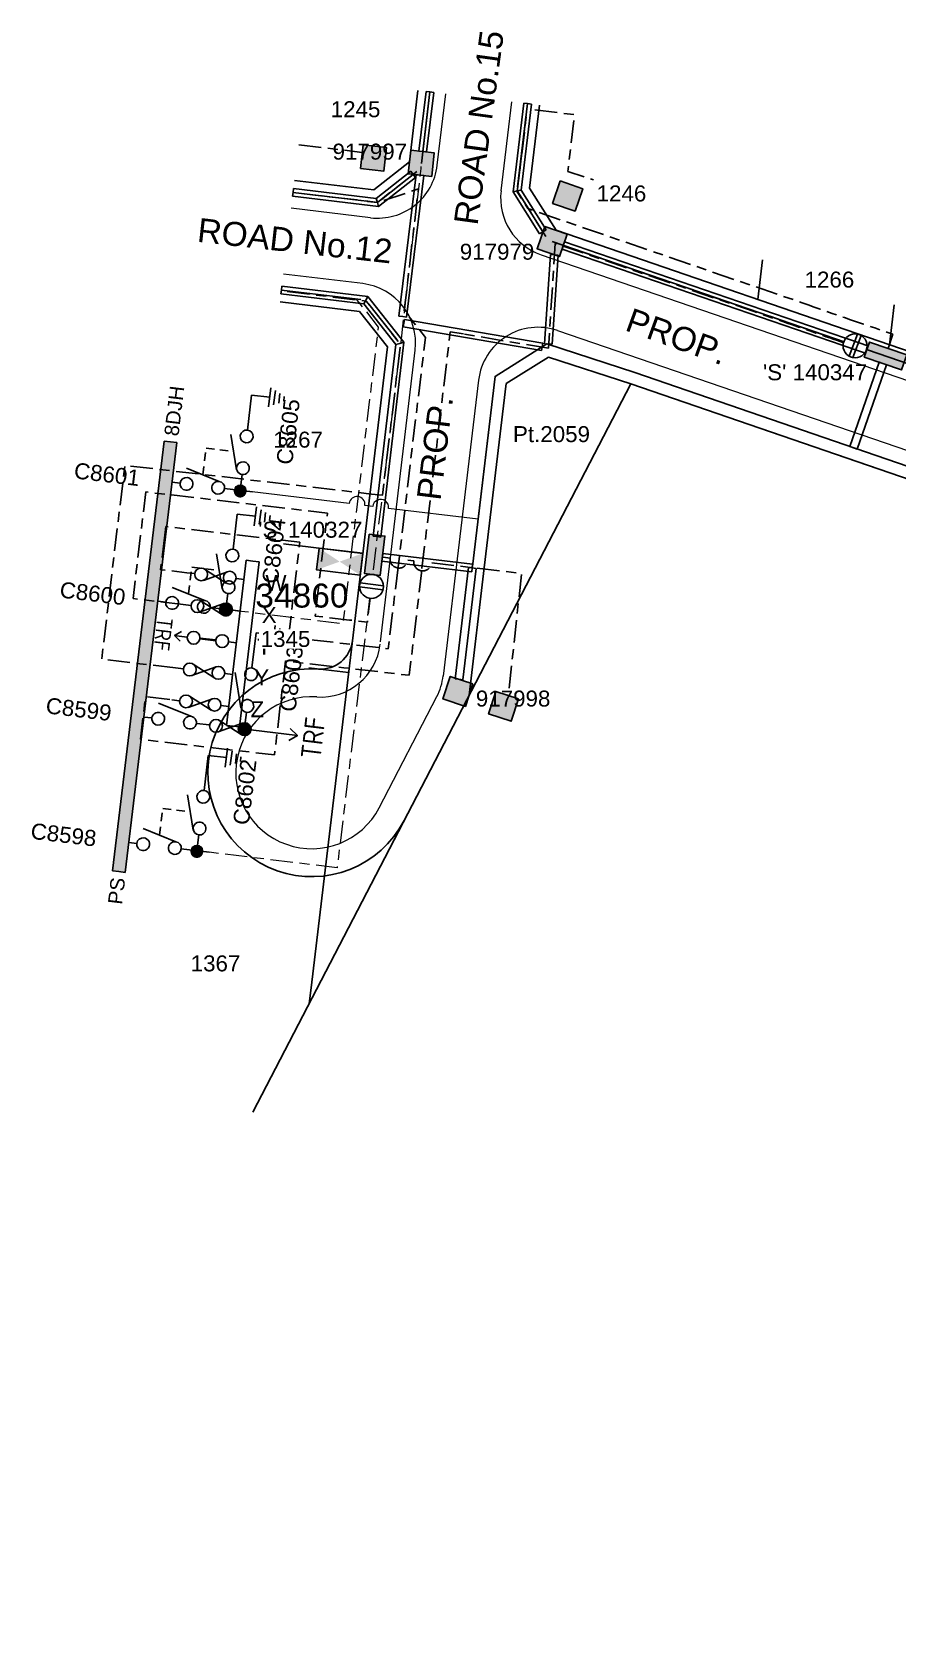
# Model space of a CAD drawing. Header units: metres. Extents: x 305482 to 305978, y 6275861 to 6276842.
# Drawn here: x 305540.3 to 305648.5, y 6276435 to 6276633.8 of the extents above; entities that cross this region are included whole.
import ezdxf
from ezdxf.enums import TextEntityAlignment as Align

# ---------------------------------------------------------------- set-up
doc = ezdxf.new("R2010")
doc.units = ezdxf.units.M
doc.header["$LTSCALE"] = 0.7
for name, pattern in [('A', [0]), ('Cable Exist OH', [1, 1, 0]), ('Cable Exist UG', [8.2, 4, -1.2, 1.8, -1.2]), ('CENTERX2', [4, 2.5, -0.5, 0.5, -0.5]), ('Dash', [5, 3, -2]), ('IE Trench LV', [6.5, 5, -1.5])]:
    doc.linetypes.add(name, pattern=pattern)
doc.layers.get('0').update_dxf_attribs({"color": 6})
for name, color, linetype in [('_User Miscellaneous6', 7, 'Continuous'), ('_User Miscellaneous7', 150, 'Continuous'), ('_User Miscellaneous8', 7, 'Continuous'), ('_User_HV_Exist', 7, 'Continuous'), ('_User_LV_Exist', 7, 'Continuous'), ('_User_SL_Exist', 7, 'Continuous'), ('Cadastre Developer_SP_EXT', 4, 'Continuous'), ('Cadastre Developer_SP_NEW', 4, 'Continuous'), ('Cadastre Land Parcels_SP_EXT', 4, 'Continuous'), ('Cadastre Roads_SP_EXT', 8, 'Continuous'), ('Equip_HV_EXT', 1, 'Continuous'), ('Equip_LV_MOD', 5, 'Continuous'), ('Equip_LV_NEW', 5, 'Continuous'), ('Mains_HV_NEW_V17', 2, 'Continuous'), ('Sub_LV_EXT', 5, 'Continuous'), ('Sub_SP_EXT', 7, 'Continuous'), ('SupportsUG_SP_LV_EXT', 7, 'Continuous'), ('SupportsUG_SP_LV_SL_EXT', 7, 'Continuous'), ('Trench_SP_NEW', 2, 'Continuous'), ('UG_Details_SP_MISC', 7, 'Continuous')]:
    doc.layers.add(name, color=color, linetype=linetype)
doc.styles.add('ARIAL', font='arial.ttf', dxfattribs={"height": 2})
doc.styles.add('ARIAL 3.0', font='arial.ttf', dxfattribs={"height": 3})
doc.styles.add('COLUMN_LABEL', font='arial.ttf')
doc.styles.add('iecARIAL', font='arial.ttf', dxfattribs={"height": 2})
doc.styles.add('IESYMBOL1', font='isocp.shx')
doc.styles.add('POLE_LABEL', font='arial.ttf')
doc.styles.get("Standard").update_dxf_attribs({"font": 'arial.ttf'})
doc.styles.add('style1', font='iso3098b.shx')
doc.styles.add('SWG_LABEL', font='arial.ttf')
doc.styles.add('SWITCH_LABEL', font='arial.ttf', dxfattribs={"height": 2.5})
doc.linetypes.add('Cable New UG', pattern='A,8,-1,["x",style1,S=3.5,R=0,X=0.35,Y=-1],-3.5', length=12.5)
doc.linetypes.add('IE Trench HV', pattern='A,8,-2,["/",style1,S=2.5,R=0,X=0.1,Y=-1],-4.5', length=14.5)

# ---------------------------------------------------------------- blocks, each defined once
blk = doc.blocks.new('TX_LINK_NEW')
h = blk.add_hatch(color=256)
edge = h.paths.add_edge_path()
edge.add_line((2.6, 0.05), (4.6, 0.05))
edge.add_arc((5.4, 0.01), 0.8, 177.2353, 184.4027)
edge.add_line((4.6, -0.05), (2.6, -0.05))
edge.add_arc((1.8, 0), 0.8, 356.4167, 363.5833)
blk.add_line((7.2, 0.01), (7.8, 0.01))
for points in [[(1, 0), (0, 0)], [(2.6, 0.05), (4.6, 0.05)], [(6.2, 0.01), (7.2, 0.01)], [(7, -0.59), (7.8, 0.01), (7, 0.61)], [(2.6, -0.05), (4.6, -0.05)]]:
    blk.add_lwpolyline(points)
for centre in [(1.8, 0), (5.4, 0.01)]:
    blk.add_circle(centre, 0.8)
for centre, start, end in [((1.8, 0), 356.4167, 3.5833), ((5.4, 0.01), 177.2353, 184.4027)]:
    blk.add_arc(centre, 0.8, start, end)
at = {"style": 'IESYMBOL1'}
blk.add_text('TRF', height=2, rotation=90, dxfattribs=at).set_placement((9.24, 0.01), align=Align.MIDDLE_CENTER)
at = {"flags": 1}
blk.add_attdef('Z', (0, 0), '', height=0.2, dxfattribs=at)
at = {"layer": 'Sub_LV_EXT', "flags": 1}
for tag, p in [('ORIENTATION', (2.14, -1.53)), ('USAGE', (2.14, -1.14)), ('NOTES', (2.14, -3.07))]:
    blk.add_attdef(tag, p, '', height=0.2, dxfattribs=at)
blk = doc.blocks.new('LV_UG_DFUSE_CLOSED_NEW')
for points in [[(1, 0), (0, 0)], [(5.04, 0.73), (2.16, -0.72)], [(5.05, -0.71), (2.16, 0.72)], [(6.2, 0.01), (7.2, 0.01)]]:
    blk.add_lwpolyline(points)
for centre in [(1.8, 0), (5.4, 0.01)]:
    blk.add_circle(centre, 0.8)
for tag, flags, p in [('ACTUAL_STATUS', 9, (1.5, 0)), ('CONSTRUCTED_VOLTAGE', 9, (1.5, -0.2)), ('OPERATED_BY', 9, (1.5, -0.6)), ('OWNED_BY', 9, (1.5, -1)), ('OPERATING_VOLTAGE', 9, (1.5, -1.2)), ('ORIENTATION', 9, (1.5, -1.4)), ('STATE', 9, (1.5, -1.6)), ('SWITCH_TYPE', 9, (1.5, -1.8)), ('NO_PHASES', 9, (1.5, -0.4)), ('MAINTAINED_BY', 9, (1.5, -0.8)), ('USAGE', 9, (1.5, -2)), ('Z', 1, (1.5, -2.4)), ('NOTES', 9, (1.5, -2.2))]:
    blk.add_attdef(tag, text='', height=0.2, dxfattribs=dict(flags=flags)).set_placement(p, align=Align.MIDDLE_LEFT)
blk = doc.blocks.new('LV_UG_LINKS_CLOSED_NEW')
for tag, flags, p in [('TYPE', 9, (1.5, -2.6)), ('Z', 1, (1.5, -2.8))]:
    blk.add_attdef(tag, text='', height=0.2, dxfattribs=dict(flags=flags)).set_placement(p, align=Align.MIDDLE_LEFT)
blk.add_wipeout([(-1.06, 1.06), (-1.18, 0.92), (-1.29, 0.76), (-1.37, 0.59), (-1.43, 0.42), (-1.48, 0.23), (-1.49, 0.05), (-1.49, -0.14), (-1.46, -0.33), (-1.41, -0.51), (-1.33, -0.68), (-1.24, -0.84), (-1.12, -0.99), (-0.99, -1.12), (-0.84, -1.24), (-0.68, -1.33), (-0.51, -1.41), (-0.33, -1.46), (-0.14, -1.49), (0.05, -1.49), (0.23, -1.48), (0.42, -1.43), (0.59, -1.37), (0.76, -1.29), (0.92, -1.18), (1.06, -1.06), (1.18, -0.92), (1.29, -0.76), (1.37, -0.59), (1.43, -0.42), (1.48, -0.23), (1.49, -0.05), (1.49, 0.14), (1.46, 0.33), (1.41, 0.51), (1.33, 0.68), (1.24, 0.84), (1.12, 0.99), (0.99, 1.12), (0.84, 1.24), (0.68, 1.33), (0.51, 1.41), (0.33, 1.46), (0.14, 1.49), (-0.05, 1.49), (-0.23, 1.48), (-0.42, 1.43), (-0.59, 1.37), (-0.76, 1.29), (-0.92, 1.18)])
for p, q in [((-0.25, -1.48), (-0.25, 1.48)), ((0.25, -1.48), (0.25, 1.48))]:
    blk.add_line(p, q)
blk.add_circle((0, 0), 1.5)
at = {"flags": 9}
for tag, p in [('ACTUAL_STATUS', (1.5, 0)), ('CONSTRUCTED_VOLTAGE', (1.5, -0.2)), ('OPERATING_VOLTAGE', (1.5, -0.6)), ('ORIENTATION', (1.5, -0.8)), ('STATE', (1.5, -1)), ('SWITCH_TYPE', (1.5, -1.2)), ('OWNED_BY', (1.5, -1.8)), ('OPERATED_BY', (1.5, -2)), ('NO_PHASES', (1.5, -0.4)), ('USAGE', (1.5, -1.4)), ('NOTES', (1.5, -1.6)), ('MAINTAINED_BY', (1.5, -2.2)), ('NUMBER_OF_PHASES', (1.5, -2.4))]:
    blk.add_attdef(tag, text='', height=0.2, dxfattribs=at).set_placement(p, align=Align.MIDDLE_LEFT)
blk = doc.blocks.new('*U103')
at = {"flags": 1}
blk.add_attdef('Z', text='', height=0.2, dxfattribs=at).set_placement((1.5, -2.8), align=Align.MIDDLE_LEFT)
blk.add_wipeout([(-1.06, 0.98), (-1.18, 0.84), (-1.29, 0.68), (-1.37, 0.51), (-1.43, 0.34), (-1.48, 0.15), (-1.49, -0.03), (-1.49, -0.22), (-1.46, -0.41), (-1.41, -0.59), (-1.33, -0.76), (-1.24, -0.92), (-1.12, -1.07), (-0.99, -1.2), (-0.84, -1.32), (-0.68, -1.41), (-0.51, -1.49), (-0.33, -1.54), (-0.14, -1.57), (0.05, -1.57), (0.23, -1.56), (0.42, -1.51), (0.59, -1.45), (0.76, -1.37), (0.92, -1.26), (1.06, -1.14), (1.18, -1), (1.29, -0.84), (1.37, -0.67), (1.43, -0.5), (1.48, -0.31), (1.49, -0.13), (1.49, 0.06), (1.46, 0.25), (1.41, 0.43), (1.33, 0.6), (1.24, 0.76), (1.12, 0.91), (0.99, 1.04), (0.84, 1.16), (0.68, 1.25), (0.51, 1.33), (0.33, 1.38), (0.14, 1.41), (-0.05, 1.41), (-0.23, 1.4), (-0.42, 1.36), (-0.59, 1.29), (-0.76, 1.21), (-0.92, 1.1)])
for p, q in [((-0.25, -1.56), (-0.25, 1.4)), ((0.25, -1.56), (0.25, 1.4))]:
    blk.add_line(p, q)
blk.add_circle((0, -0.08), 1.5)
at = {"flags": 9}
for tag, p in [('ACTUAL_STATUS', (1.5, 0)), ('CONSTRUCTED_VOLTAGE', (1.5, -0.2)), ('OPERATING_VOLTAGE', (1.5, -0.6)), ('ORIENTATION', (1.5, -0.8)), ('STATE', (1.5, -1)), ('SWITCH_TYPE', (1.5, -1.2)), ('OWNED_BY', (1.5, -1.8)), ('OPERATED_BY', (1.5, -2)), ('NO_PHASES', (1.5, -0.4)), ('USAGE', (1.5, -1.4)), ('NOTES', (1.5, -1.6)), ('TYPE', (1.5, -2.6)), ('MAINTAINED_BY', (1.5, -2.2)), ('NUMBER_OF_PHASES', (1.5, -2.4))]:
    blk.add_attdef(tag, text='', height=0.2, dxfattribs=at).set_placement(p, align=Align.MIDDLE_LEFT)
blk = doc.blocks.new('*U83')
for p, q in [((-1.6, 0), (-1.6, 54.14)), ((-1.6, 54.14), (-0.8, 54.14)), ((0, 54.14), (-0.8, 54.14)), ((0, 0), (0, 54.14)), ((-1.6, 0), (-0.8, 0)), ((0, 0), (-0.8, 0))]:
    blk.add_line(p, q)
at = {"style": 'ARIAL'}
blk.add_attdef('SWG_TYPE', text='', height=1.8, rotation=90, dxfattribs=at).set_placement((-0.8, 54.89), align=Align.MIDDLE_LEFT)
blk.add_attdef('SUB_TYPE', text='', height=1.8, rotation=90, dxfattribs=at).set_placement((-0.8, -0.76), align=Align.MIDDLE_RIGHT)
blk = doc.blocks.new('SWG_SIE_TRF_NOES_NEW')
for p, q in [((7.01, 0.8), (2.79, 1.95)), ((14.68, 0), (20.54, 0))]:
    blk.add_line(p, q)
for points in [[(2.2, 0.01), (1.2, 0.01)], [(19.54, -0.75), (20.54, 0), (19.54, 0.75)], [(7.8, 0), (9.45, 0)]]:
    blk.add_lwpolyline(points)
for points in [[(3, -0.79, 1), (3, 0.81, 1)], [(7, -0.8, 1), (7, 0.8, 1)]]:
    blk.add_lwpolyline(points, format="xyb", close=True)
at = {"flags": 1}
blk.add_attdef('Z', (0, 0), '', height=0.2, dxfattribs=at)
at = {"style": 'SWITCH_LABEL', "flags": 9}
blk.add_attdef('STREET_CODE', text='', height=0.2, dxfattribs=at).set_placement((0, -0.2), align=Align.MIDDLE_LEFT)
at = {"flags": 9}
for tag, p in [('ORIENTATION', (0, -0.4)), ('SUBURB', (0, -1)), ('STREETNAME', (0, -1.2)), ('PARENT', (0, -0.6)), ('USAGE', (0, -0.8)), ('LOCATION', (0, -1.4)), ('NOTES', (0, -1.6))]:
    blk.add_attdef(tag, text='', height=0.2, dxfattribs=at).set_placement(p, align=Align.MIDDLE_LEFT)
blk = doc.blocks.new('SWG_FUSE_NEW')
for points in [[(4.04, 0.73), (1.16, -0.72)], [(4.05, -0.71), (1.16, 0.72)]]:
    blk.add_lwpolyline(points)
for centre in [(0.8, 0), (4.4, 0.01)]:
    blk.add_circle(centre, 0.8)
at = {"style": 'SWITCH_LABEL', "flags": 8}
blk.add_attdef('ASSET_NUM', text='', height=2.5, rotation=179.9544, dxfattribs=at).set_placement((-2.4, 0), align=Align.MIDDLE_LEFT)
for tag, p, flags in [('Z', (0, 0), 1), ('ORIENTATION', (0.04, -4.4), 9), ('USAGE', (0.04, -5.4), 9)]:
    blk.add_attdef(tag, p, '', height=0.2, dxfattribs=dict(flags=flags))
at = {"flags": 9}
for tag, p in [('PARENT', (0, -1.6)), ('SUBURB', (0, -2.2)), ('STREETNAME', (0, -2.4))]:
    blk.add_attdef(tag, text='', height=0.2, dxfattribs=at).set_placement(p, align=Align.MIDDLE_LEFT)
blk = doc.blocks.new('*U82')
at = {"linetype": 'CENTERX2'}
blk.add_blockref('SWG_SIE_TRF_NOES_NEW', (0, 0), dxfattribs=at)
at = {"linetype": 'CENTERX2', "rotation": 180}
blk.add_blockref('SWG_FUSE_NEW', (14.68, 0), dxfattribs=at)
at = {"style": 'IESYMBOL1'}
blk.add_text('TRF', height=2.5, rotation=89.9826, dxfattribs=at).set_placement((22.51, -0.05), align=Align.MIDDLE_CENTER)
blk = doc.blocks.new('SWG_SIE_ES_NEW')
for p, q in [((-6.1, 0.75), (-1.8, 1.97)), ((2.22, -2.29), (4.62, -2.29)), ((2.52, -2.89), (4.32, -2.89)), ((2.83, -3.49), (4.03, -3.49)), ((3.13, -4.09), (3.73, -4.09))]:
    blk.add_line(p, q)
at = {"const_width": 0.8, "flags": 128}
blk.add_lwpolyline([(-9.09, -0.02, 1), (-8.29, -0.02, 1)], format="xyb", close=True, dxfattribs=at)
for points in [[(-5.79, -0.82, -1), (-5.79, 0.78, -1)], [(-1.79, -0.81, -1), (-1.79, 0.79, -1)]]:
    blk.add_lwpolyline(points, format="xyb", close=True)
for points in [[(-6.59, -0.02), (-7.89, -0.02)], [(3.42, -0.01), (-0.99, -0.01)], [(3.42, -0.01), (3.42, -2.29)]]:
    blk.add_lwpolyline(points)
at = {"flags": 1}
blk.add_attdef('Z', (0, 0), '', height=0.2, dxfattribs=at)
at = {"style": 'SWITCH_LABEL', "flags": 9}
blk.add_attdef('STREET_CODE', text='', height=0.2, dxfattribs=at).set_placement((0, -0.2), align=Align.MIDDLE_LEFT)
at = {"flags": 9}
for tag, p in [('ORIENTATION', (0, -0.4)), ('SUBURB', (0, -1)), ('STREETNAME', (0, -1.2)), ('PARENT', (0, -0.6)), ('USAGE', (0, -0.8)), ('LOCATION', (0, -1.4)), ('NOTES', (0, -1.6))]:
    blk.add_attdef(tag, text='', height=0.2, dxfattribs=at).set_placement(p, align=Align.MIDDLE_LEFT)
at = {"style": 'ARIAL', "flags": 8}
blk.add_attdef('ASSET_NUM', text='', height=2, dxfattribs=at).set_placement((-1.81, -3.15), align=Align.MIDDLE_CENTER)
blk = doc.blocks.new('SWG_SIE_SU_NEW')
blk.add_line((5.81, 0.79), (1.59, 1.94))
at = {"linetype": 'A', "lineweight": 0}
for p, q in [((7.98, 0.35), (7.98, -0.37)), ((8.18, -0.58), (8.18, 0.56)), ((8.38, 0.66), (8.38, -0.68)), ((8.58, -0.71), (8.58, 0.69)), ((8.78, 0.66), (8.78, -0.68)), ((8.98, -0.59), (8.98, 0.56)), ((9.18, 0.35), (9.18, -0.38))]:
    blk.add_line(p, q, dxfattribs=at)
at = {"linetype": 'Dash', "ltscale": 0.5}
blk.add_lwpolyline([(3.7, 1.36), (3.7, 4.73), (7.22, 4.73)], dxfattribs=at)
for points in [[(1, 0), (0, 0)], [(6.6, -0.01), (10.1, -0.01)]]:
    blk.add_lwpolyline(points)
for points in [[(1.8, -0.8, 1), (1.8, 0.8, 1)], [(5.8, -0.81, 1), (5.8, 0.79, 1)]]:
    blk.add_lwpolyline(points, format="xyb", close=True)
at = {"linetype": 'A', "lineweight": 0}
blk.add_circle((8.58, -0.01), 0.7, dxfattribs=at)
at = {"style": 'SWG_LABEL', "flags": 8}
blk.add_attdef('ASSET_NUM', text='', height=2, rotation=179.9544, dxfattribs=at).set_placement((-2.4, 0.01), align=Align.MIDDLE_LEFT)
at = {"flags": 1}
blk.add_attdef('Z', (0, 0), '', height=0.2, dxfattribs=at)
at = {"style": 'SWITCH_LABEL', "flags": 9}
blk.add_attdef('STREET_CODE', text='', height=0.2, dxfattribs=at).set_placement((0, 0), align=Align.MIDDLE_LEFT)
at = {"flags": 9}
for tag, p in [('OPERATED_BY', (-0.01, -1.84)), ('ORIENTATION', (0, -0.2)), ('SUBURB', (0, -0.8)), ('STREETNAME', (0, -1)), ('OWNED_BY', (0, -1.62)), ('MAINTAINED_BY', (-0.01, -2.05)), ('PARENT', (0, -0.4)), ('USAGE', (0, -0.6)), ('LOCATION', (0, -1.2)), ('NOTES', (0, -1.4))]:
    blk.add_attdef(tag, text='', height=0.2, dxfattribs=at).set_placement(p, align=Align.MIDDLE_LEFT)
blk = doc.blocks.new('PILLAR_EXT')
blk.add_hatch(color=256).paths.add_polyline_path([(-2.475, 2.49), (-2.475, 0.51), (2.475, 0.51), (2.475, 2.49)])
blk.add_lwpolyline([(-2.475, 0.51), (2.475, 0.51), (2.475, 2.49), (-2.475, 2.49)], close=True)
for tag, p, flags in [('OWNED_BY', (0, 1.3), 9), ('STATE', (0, 1.1), 9), ('SUPPORT_TYPE', (0, 0.9), 9), ('USAGE', (0, 0.7), 9), ('LEGEND', (0, 0.5), 9), ('LOCATION', (0, 0.3), 9), ('NOTES', (0, 0.1), 9), ('PARENT', (0, -0.1), 9), ('STREETNAME', (0, -0.3), 9), ('SUBURB', (0, -0.5), 1)]:
    blk.add_attdef(tag, p, '', height=0.2, dxfattribs=dict(flags=flags))
at = {"layer": '_User Miscellaneous6', "style": 'ARIAL', "flags": 8}
blk.add_attdef('ASSET_NUM', text='', height=2, dxfattribs=at).set_placement((1.5, 7.5), align=Align.TOP_LEFT)
blk = doc.blocks.new('COLUMN_EXT')
at = {"layer": '_User Miscellaneous7'}
blk.add_hatch(color=256, dxfattribs=at).paths.add_polyline_path([(-7.49, 1.48), (-7.49, -1.49), (-4.52, -1.49), (-4.52, 1.48)])
at = {"layer": '_User Miscellaneous8'}
blk.add_hatch(color=256, dxfattribs=at).paths.add_polyline_path([(-1.49, 1.48), (-1.49, -1.49), (1.48, -1.49), (1.48, 1.48)])
at = {"layer": '_User Miscellaneous7'}
blk.add_lwpolyline([(-7.49, -1.49), (-4.52, -1.49), (-4.52, 1.48), (-7.49, 1.48)], close=True, dxfattribs=at)
at = {"layer": '_User Miscellaneous8'}
blk.add_lwpolyline([(-1.49, -1.49), (1.48, -1.49), (1.48, 1.48), (-1.49, 1.48)], close=True, dxfattribs=at)
at = {"flags": 9}
for tag, style, p in [('STRUCTURE_PLANT_NUMBER', 'POLE_LABEL', (1.81, 0.03)), ('STREET_CODE', 'COLUMN_LABEL', (1.81, -0.2))]:
    blk.add_attdef(tag, text='', height=0.2, dxfattribs=dict(at, style=style)).set_placement(p, align=Align.MIDDLE_LEFT)
for tag, p in [('COLUMN_TYPE', (1.81, -0.4)), ('OWNED_BY', (1.81, -0.6)), ('STATE', (1.81, -0.8)), ('USAGE', (1.81, -1)), ('STREETNAME', (1.81, -1.6)), ('SUBURB', (1.81, -1.8)), ('LEGEND', (1.81, -1.2)), ('LOCATION', (1.81, -1.4)), ('NOTES', (1.81, -2))]:
    blk.add_attdef(tag, text='', height=0.2, dxfattribs=at).set_placement(p, align=Align.MIDDLE_LEFT)
at = {"flags": 1}
blk.add_attdef('Z', (1.81, -2.35), '', height=0.2, dxfattribs=at)
at = {"layer": '_User Miscellaneous6', "style": 'ARIAL', "flags": 8}
blk.add_attdef('ASSET_NUM', text='', height=2, dxfattribs=at).set_placement((2, 2), align=Align.MIDDLE_LEFT)
blk = doc.blocks.new('*U104')
blk.add_lwpolyline([(0, 1.375), (5.5, 1.375), (5.5, -1.375), (0, -1.375)], close=True)
blk.add_solid([(0, -1.375), (0, 1.375), (5.5, 1.375), (5.5, -1.375)])
for tag, height, flags, p in [('ASSET_NUM', 3, 8, (5.84, 2.545)), ('STREET_CODE', 0.2, 9, (5.34, 0.545)), ('OPERATING_VOLTAGE', 0.2, 9, (5.34, -0.055)), ('CONSTRUCTED_VOLTAGE', 0.2, 9, (5.34, 0.345)), ('NO_PHASES', 0.2, 9, (5.34, 0.145)), ('ORIENTATION', 0.2, 9, (5.34, -0.255)), ('OWNED_BY', 0.2, 9, (5.34, -0.455)), ('OPERATED_BY', 0.2, 9, (5.34, -0.655)), ('SECONDARY_VOLTAGE', 0.2, 9, (5.34, -1.055)), ('STATE', 0.2, 9, (5.34, -1.255)), ('SUBSTATION_TYPE', 0.2, 9, (5.34, -1.655)), ('USAGE', 0.2, 9, (5.34, -1.855)), ('MAINTAINED_BY', 0.2, 9, (5.34, -0.855)), ('PARENT', 0.2, 9, (5.34, -1.455)), ('LEGEND', 0.2, 9, (5.34, -2.055)), ('Z', 0.2, 1, (5.34, -3.055)), ('STREETNAME', 0.2, 9, (5.34, -2.455)), ('SUBURB', 0.2, 9, (5.34, -2.655)), ('LOCATION', 0.2, 9, (5.34, -2.255)), ('NOTES', 0.2, 9, (5.34, -2.855))]:
    blk.add_attdef(tag, text='', height=height, dxfattribs=dict(flags=flags)).set_placement(p, align=Align.MIDDLE_LEFT)

msp = doc.modelspace()

# ---------------------------------------------------------------- hatches: boundary and pattern name
at = {"layer": 'Equip_HV_EXT'}
h = msp.add_hatch(color=256, dxfattribs=at)
h.dxf.hatch_style = 1
h.paths.add_polyline_path([(305550.41, 6276528.82), (305551.99, 6276528.63), (305558.45, 6276582.38), (305556.86, 6276582.57)])

# ---------------------------------------------------------------- linework, layer by layer
at = {"layer": '_User_LV_Exist', "color": 7, "linetype": 'Cable Exist UG', "flags": 128}
for points in [[(305605.95, 6276607.24), (305605.76, 6276607.31), (305604.92, 6276594.18)], [(305594.31, 6276595.97), (305592.64, 6276596.25), (305589.08, 6276566.44)], [(305604.92, 6276594.18), (305594.31, 6276595.97)], [(305558.28, 6276554.21), (305549.04, 6276555.28), (305551.94, 6276579.53), (305582.79, 6276575.95)], [(305559.22, 6276562.14), (305552.97, 6276562.87), (305554.56, 6276576.21), (305577.28, 6276573.57), (305575.74, 6276560.69), (305580.04, 6276560.19), (305582.27, 6276559.93), (305582.62, 6276562.92)], [(305572.56, 6276558.04), (305572.41, 6276558.05), (305573.82, 6276569.93), (305557.07, 6276571.88), (305556.94, 6276570.79)], [(305556.94, 6276570.79), (305556.42, 6276566.49), (305559.7, 6276566.11)], [(305589.08, 6276566.44), (305587.52, 6276553.28), (305579.33, 6276554.23), (305572.05, 6276555.07), (305570.65, 6276543.32), (305553.89, 6276545.27), (305554.53, 6276550.6), (305557.8, 6276550.22)], [(305586.11, 6276566.82), (305584.89, 6276556.6), (305579.68, 6276557.21), (305572.56, 6276558.04)]]:
    msp.add_lwpolyline(points, dxfattribs=at)
at = {"layer": '_User_SL_Exist', "linetype": 'Cable Exist UG', "flags": 128}
for points in [[(305573.7, 6276619.63), (305581.64, 6276618.69)], [(305584.24, 6276568.04), (305585.11, 6276567.94)], [(305587.34, 6276567.68), (305588.09, 6276567.59)], [(305590.32, 6276567.33), (305601.56, 6276566.03), (305599.9, 6276550.75)]]:
    msp.add_lwpolyline(points, dxfattribs=at)
at = {"layer": '_User_SL_Exist', "linetype": 'Cable Exist UG'}
msp.add_arc((305589.2, 6276567.45), 1.12, 173.0156, 353.7582, dxfattribs=at)
at = {"layer": 'Cadastre Developer_SP_EXT'}
for p, q in [((305587.54, 6276617.49), (305588.6, 6276626.42)), ((305589.03, 6276617.31), (305590.09, 6276626.25)), ((305601.07, 6276614.39), (305602.31, 6276624.79)), ((305602.56, 6276614.21), (305603.8, 6276624.61)), ((305587.54, 6276617.49), (305583.09, 6276613.99)), ((305588.47, 6276616.31), (305584.02, 6276612.81)), ((305582.92, 6276612.5), (305572.99, 6276613.68)), ((305583.09, 6276613.99), (305573.16, 6276615.17)), ((305602.56, 6276614.21), (305605.87, 6276608.94)), ((305601.29, 6276613.42), (305604.6, 6276608.15)), ((305631.11, 6276600.28), (305631.7, 6276605.24)), ((305581.28, 6276598.8), (305571.35, 6276599.98)), ((305581.46, 6276600.29), (305571.53, 6276601.47)), ((305585.96, 6276595.28), (305582.46, 6276599.72)), ((305647.56, 6276594.63), (305648.15, 6276599.6)), ((305584.78, 6276594.35), (305581.28, 6276598.8)), ((305604.92, 6276593.09), (305599.65, 6276589.78)), ((305599.65, 6276589.78), (305596.9, 6276566.72)), ((305581.7, 6276568.53), (305571.77, 6276569.72)), ((305596.9, 6276566.72), (305595, 6276550.8)), ((305579.93, 6276553.63), (305574.96, 6276554.22))]:
    msp.add_line(p, q, dxfattribs=at)
at = {"layer": 'Cadastre Developer_SP_NEW', "flags": 128}
msp.add_lwpolyline([(305574.99, 6276512.19), (305575.31, 6276514.91)], dxfattribs=at)
at = {"layer": 'Cadastre Developer_SP_NEW'}
for centre, radius, start, end in [((305576.43, 6276558.05), 4, 266.2776, 353.2029), ((305575.32, 6276541.09), 13, 86.2776, 332.6005)]:
    msp.add_arc(centre, radius, start, end, dxfattribs=at)
at = {"layer": 'Cadastre Land Parcels_SP_EXT', "linetype": 'Continuous'}
for p, q in [((305604.92, 6276593.09), (305615.24, 6276589.72)), ((305615.24, 6276589.72), (305567.96, 6276498.62)), ((305567.96, 6276498.62), (305615.24, 6276589.72)), ((305752.59, 6276542.54), (305615.24, 6276589.72))]:
    msp.add_line(p, q, dxfattribs=at)
msp.add_lwpolyline([(305709.75, 6276557.25), (305615.24, 6276589.72), (305567.96, 6276498.62)], dxfattribs=at)
at = {"layer": 'Cadastre Roads_SP_EXT', "lineweight": 9}
for p, q in [((305591.01, 6276617.07), (305592.08, 6276626.01)), ((305598.99, 6276613.86), (305600.32, 6276625.03)), ((305582.68, 6276610.51), (305572.75, 6276611.7)), ((305581.7, 6276602.27), (305571.77, 6276603.45)), ((305606.05, 6276596.4), (305657.83, 6276578.63)), ((305583.91, 6276557.48), (305588.26, 6276593.94)), ((305596.17, 6276590.2), (305591.76, 6276553.19)), ((305583.76, 6276536.71), (305590.97, 6276550.63))]:
    msp.add_line(p, q, dxfattribs=at)
for centre, radius, start, end in [((305583.57, 6276617.96), 7.5, 263.2029, 353.2029), ((305606.44, 6276612.98), 7.5, 173.2029, 251.0519), ((305580.81, 6276594.82), 7.5, 353.2029, 83.2029), ((305603.62, 6276589.31), 7.5, 71.0519, 173.2029), ((305576.43, 6276558.05), 7.5, 266.2776, 353.2029), ((305584.31, 6276554.08), 7.5, 332.6005, 353.2029), ((305575.32, 6276541.09), 9.5, 86.2776, 332.6005)]:
    msp.add_arc(centre, radius, start, end, dxfattribs=at)
at = {"layer": 'Equip_LV_MOD'}
for p, q in [((305567.13, 6276567.66), (305564.67, 6276547.01)), ((305568.72, 6276567.47), (305566.26, 6276546.82)), ((305567.13, 6276567.66), (305567.93, 6276567.57)), ((305568.72, 6276567.47), (305567.93, 6276567.57)), ((305564.67, 6276547.01), (305565.47, 6276546.91)), ((305566.26, 6276546.82), (305565.47, 6276546.91))]:
    msp.add_line(p, q, dxfattribs=at)
at = {"layer": 'Trench_SP_NEW', "linetype": 'IE Trench HV', "flags": 128}
msp.add_lwpolyline([(305589.21, 6276618.8), (305590.09, 6276626.25)], dxfattribs=at)
at = {"layer": 'Trench_SP_NEW', "linetype": 'IE Trench LV', "flags": 128}
for points in [[(305602.11, 6276623.14), (305601.01, 6276613.87), (305604.23, 6276608.74)], [(305572.99, 6276613.68), (305583.53, 6276612.43), (305588, 6276615.94)]]:
    msp.add_lwpolyline(points, dxfattribs=at)
at = {"layer": 'Trench_SP_NEW', "linetype": 'IE Trench HV', "ltscale": 0.9, "flags": 128}
msp.add_lwpolyline([(305657.79, 6276576.69), (305615.72, 6276591.14), (305604.71, 6276594.74), (305598.24, 6276590.67), (305595.41, 6276566.9)], dxfattribs=at)
at = {"layer": 'UG_Details_SP_MISC'}
for p, q in [((305589.62, 6276626.3), (305588.73, 6276618.85)), ((305589.62, 6276626.3), (305590.09, 6276626.25)), ((305590.57, 6276626.19), (305589.68, 6276618.74)), ((305590.57, 6276626.19), (305590.09, 6276626.25)), ((305600.51, 6276613.75), (305601.83, 6276624.85)), ((305601.5, 6276613.98), (305602.78, 6276624.73)), ((305601.83, 6276624.85), (305602.31, 6276624.79)), ((305602.78, 6276624.73), (305602.31, 6276624.79)), ((305588.73, 6276618.85), (305589.21, 6276618.8)), ((305589.68, 6276618.74), (305589.21, 6276618.8)), ((305587.7, 6276616.32), (305583.39, 6276612.93)), ((305588.3, 6276615.56), (305583.67, 6276611.93)), ((305588.38, 6276615.9), (305586.22, 6276598.2)), ((305589.33, 6276615.79), (305587.18, 6276598.08)), ((305587.7, 6276616.32), (305588, 6276615.94)), ((305588.3, 6276615.56), (305588, 6276615.94)), ((305588.38, 6276615.9), (305588.86, 6276615.85)), ((305589.33, 6276615.79), (305588.86, 6276615.85)), ((305572.93, 6276613.21), (305572.99, 6276613.68)), ((305573.04, 6276614.16), (305572.99, 6276613.68)), ((305583.39, 6276612.93), (305573.04, 6276614.16)), ((305600.51, 6276613.75), (305601.01, 6276613.87)), ((305603.82, 6276608.48), (305600.51, 6276613.75)), ((305601.5, 6276613.98), (305601.01, 6276613.87)), ((305604.63, 6276608.99), (305601.5, 6276613.98)), ((305583.67, 6276611.93), (305572.93, 6276613.21)), ((305583.39, 6276612.93), (305583.53, 6276612.43)), ((305583.67, 6276611.93), (305583.53, 6276612.43)), ((305603.82, 6276608.48), (305604.23, 6276608.74)), ((305604.63, 6276608.99), (305604.23, 6276608.74)), ((305606.94, 6276607.5), (305606.78, 6276607.04)), ((305604.44, 6276594.74), (305605.19, 6276605.9)), ((305605.19, 6276605.9), (305605.67, 6276605.87)), ((305605.39, 6276594.68), (305606.15, 6276605.84)), ((305606.15, 6276605.84), (305605.67, 6276605.87)), ((305606.63, 6276606.59), (305606.78, 6276607.04)), ((305571.59, 6276601.95), (305571.53, 6276601.47)), ((305571.59, 6276601.95), (305582.33, 6276600.66)), ((305571.47, 6276600.99), (305571.53, 6276601.47)), ((305571.47, 6276600.99), (305581.82, 6276599.76)), ((305581.82, 6276599.76), (305582.08, 6276600.21)), ((305581.82, 6276599.76), (305585.84, 6276594.65)), ((305582.33, 6276600.66), (305582.08, 6276600.21)), ((305582.33, 6276600.66), (305586.84, 6276594.93)), ((305586.22, 6276598.2), (305586.7, 6276598.14)), ((305587.18, 6276598.08), (305586.7, 6276598.14)), ((305586.91, 6276597.8), (305586.83, 6276597.32)), ((305586.91, 6276597.8), (305604.2, 6276594.84)), ((305586.75, 6276596.85), (305586.83, 6276597.32)), ((305586.75, 6276596.85), (305604.04, 6276593.89)), ((305585.84, 6276594.65), (305582.99, 6276570.68)), ((305586.84, 6276594.93), (305583.94, 6276570.57)), ((305585.84, 6276594.65), (305586.34, 6276594.79)), ((305586.84, 6276594.93), (305586.34, 6276594.79)), ((305604.04, 6276593.89), (305604.12, 6276594.36)), ((305604.2, 6276594.84), (305604.12, 6276594.36)), ((305604.44, 6276594.74), (305604.92, 6276594.71)), ((305605.39, 6276594.68), (305604.92, 6276594.71)), ((305646.29, 6276592.43), (305646.75, 6276592.28)), ((305647.2, 6276592.12), (305646.75, 6276592.28)), ((305642.62, 6276581.9), (305643.08, 6276581.74)), ((305643.53, 6276581.58), (305643.08, 6276581.74)), ((305582.99, 6276570.68), (305583.46, 6276570.62)), ((305583.94, 6276570.57), (305583.46, 6276570.62)), ((305584.1, 6276567.57), (305584.15, 6276568.05)), ((305584.21, 6276568.52), (305584.15, 6276568.05)), ((305584.21, 6276568.52), (305595.44, 6276567.19)), ((305594.91, 6276566.77), (305593.25, 6276552.83)), ((305595.86, 6276566.65), (305594.2, 6276552.72)), ((305594.91, 6276566.77), (305595.38, 6276566.71)), ((305595.33, 6276566.23), (305595.38, 6276566.71)), ((305595.44, 6276567.19), (305595.38, 6276566.71)), ((305595.86, 6276566.65), (305595.38, 6276566.71)), ((305593.25, 6276552.83), (305593.72, 6276552.78)), ((305594.2, 6276552.72), (305593.72, 6276552.78))]:
    msp.add_line(p, q, dxfattribs=at)

# ---------------------------------------------------------------- block references
at = {"layer": 'Equip_HV_EXT', "linetype": 'CENTERX2', "rotation": 353.1501240433763}
msp.add_blockref('*U83', (305551.99, 6276528.63), dxfattribs=at).add_auto_attribs({'SUB_TYPE': 'PS', 'SWG_TYPE': '8DJH'})
at = {"layer": 'Equip_HV_EXT', "linetype": 'CENTERX2'}
ref = msp.add_blockref('SWG_SIE_SU_NEW', (305557.86, 6276577.44), dxfattribs=dict(at, zscale=0.0254, rotation=353.1501240433763))
ref.add_attrib('ASSET_NUM', 'C8601', dxfattribs={"layer": '0', "height": 2, "rotation": 353.1045, "style": 'SWG_LABEL'}).set_placement((305553.79, 6276577.93), align=Align.MIDDLE_RIGHT)
ref = msp.add_blockref('SWG_SIE_ES_NEW', (305565.59, 6276570.04), dxfattribs=dict(at, rotation=83.1501240433763))
ref.add_attrib('ASSET_NUM', 'C8604', dxfattribs={"layer": '0', "height": 2, "rotation": 83.1501, "style": 'ARIAL'}).set_placement((305571.06, 6276572.93), align=Align.MIDDLE_RIGHT)
ref = msp.add_blockref('SWG_SIE_SU_NEW', (305556.07, 6276562.54), dxfattribs=dict(at, zscale=0.0254, rotation=353.1501240433763))
ref.add_attrib('ASSET_NUM', 'C8600', dxfattribs={"layer": '0', "height": 2, "rotation": 353.1045, "style": 'SWG_LABEL'}).set_placement((305552, 6276563.03), align=Align.MIDDLE_RIGHT)
ref = msp.add_blockref('SWG_SIE_ES_NEW', (305567.93, 6276555.19), dxfattribs=dict(at, rotation=83.1501240433763))
ref.add_attrib('ASSET_NUM', 'C8603', dxfattribs={"layer": '0', "height": 2, "rotation": 83.1501, "style": 'ARIAL'}).set_placement((305573.26, 6276556.92), align=Align.MIDDLE_RIGHT)
ref = msp.add_blockref('*U82', (305553.14, 6276548.19), dxfattribs=dict(at, rotation=353.1501240433763))
ref.add_attrib('ASSET_NUM', 'C8599', dxfattribs={"layer": '0', "height": 2, "rotation": 353.1045, "style": 'ARIAL'}).set_placement((305550.26, 6276548.54), align=Align.MIDDLE_RIGHT)
ref = msp.add_blockref('SWG_SIE_ES_NEW', (305561.96, 6276539.86), dxfattribs=dict(at, rotation=83.1501240433763))
ref.add_attrib('ASSET_NUM', 'C8602', dxfattribs={"layer": '0', "height": 2, "rotation": 83.1501, "style": 'ARIAL'}).set_placement((305567.43, 6276542.76), align=Align.MIDDLE_RIGHT)
ref = msp.add_blockref('SWG_SIE_SU_NEW', (305552.44, 6276532.37), dxfattribs=dict(at, zscale=0.0254, rotation=353.1501240433763))
ref.add_attrib('ASSET_NUM', 'C8598', dxfattribs={"layer": '0', "height": 2, "rotation": 353.1045, "style": 'SWG_LABEL'}).set_placement((305548.37, 6276532.85), align=Align.MIDDLE_RIGHT)
at = {"layer": 'Equip_LV_NEW', "rotation": 173.2029051903459}
for name, p in [('LV_UG_DFUSE_CLOSED_NEW', (305566.85, 6276565.27)), ('LV_UG_DFUSE_CLOSED_NEW', (305566.38, 6276561.3)), ('TX_LINK_NEW', (305565.9, 6276557.34)), ('LV_UG_DFUSE_CLOSED_NEW', (305565.43, 6276553.37)), ('LV_UG_DFUSE_CLOSED_NEW', (305564.95, 6276549.38))]:
    msp.add_blockref(name, p, dxfattribs=at)
at = {"layer": 'SupportsUG_SP_LV_SL_EXT'}
ref = msp.add_blockref('COLUMN_EXT', (305589.01, 6276617.32), dxfattribs=dict(at, rotation=353.6491896936133))
ref.add_attrib('ASSET_NUM_001', '917997', (305577.92, 6276617.78), dxfattribs={"layer": '_User Miscellaneous6', "height": 2, "style": 'ARIAL'})
ref = msp.add_blockref('COLUMN_EXT', (305605.38, 6276607.54), dxfattribs=dict(at, rotation=251.0519444354735))
ref.add_attrib('ASSET_NUM_001', '917979', (305593.83, 6276605.26), dxfattribs={"layer": '_User Miscellaneous6', "height": 2, "style": 'ARIAL'})
ref = msp.add_blockref('COLUMN_EXT', (305593.59, 6276551.26), dxfattribs=dict(at, rotation=161.8551745491813))
ref.add_attrib('ASSET_NUM_001', '917998', (305595.84, 6276549.37), dxfattribs={"layer": '_User Miscellaneous6', "height": 2, "style": 'ARIAL'})

# ---------------------------------------------------------------- texts
at = {"layer": 'Cadastre Developer_SP_EXT', "char_height": 2, "attachment_point": 5, "style": 'ARIAL', "bg_fill": 3, "box_fill_scale": 1.1, "bg_fill_color": 256, "bg_fill_transparency": 0}
for s, insert in [('1245', (305580.8, 6276624.07)), ('1246', (305614.05, 6276613.54)), ('1266', (305640.06, 6276602.76))]:
    msp.add_mtext(s, dxfattribs=dict(at, insert=insert))
at = {"layer": 'Cadastre Developer_SP_NEW', "insert": (305563.28, 6276517.23), "char_height": 2, "attachment_point": 5, "style": 'ARIAL', "bg_fill": 3, "box_fill_scale": 1.1, "bg_fill_color": 256, "bg_fill_transparency": 0}
msp.add_mtext('1367', dxfattribs=at)
at = {"layer": 'Cadastre Roads_SP_EXT', "color": 3, "char_height": 3, "attachment_point": 5, "style": 'ARIAL 3.0'}
for s, width, insert, rotation in [('ROAD No.15', 31.964, (305596.24, 6276621.79), 82.206), ('ROAD No.12', 42.4565, (305573.21, 6276607.62), 353.5858), ('PROP.', 22.4719, (305620.99, 6276595.64), 340.1259), ('PROP.', 22.4719, (305590.74, 6276581.71), 83.0052)]:
    msp.add_mtext_dynamic_manual_height_columns(s, width=width, gutter_width=15, heights=[0], dxfattribs=dict(at, insert=insert, rotation=rotation))
at = {"layer": 'Equip_LV_NEW', "char_height": 2, "width": 1.1319, "attachment_point": 1, "style": 'iecARIAL'}
for s, insert in [('W', (305569.53, 6276565.83)), ('X', (305569.06, 6276561.82)), ('T', (305568.51, 6276557.85)), ('Y', (305568.13, 6276554.03)), ('Z', (305567.66, 6276550.03))]:
    msp.add_mtext(s, dxfattribs=dict(at, insert=insert))

# ---------------------------------------------------------------- next in the draw order: linework, layer by layer
at = {"layer": '_User_LV_Exist', "color": 7, "linetype": 'Cable Exist UG', "flags": 128}
for points in [[(305647.39, 6276594.15), (305648.01, 6276595.95, -0.004134), (305635.88, 6276600.14), (305631.61, 6276601.6), (305602.36, 6276611.65), (305601.02, 6276613.77), (305602.14, 6276623.14)], [(305641.83, 6276594.88, -0.001794), (305634.9, 6276597.3), (305630.64, 6276598.77), (305605.95, 6276607.24)]]:
    msp.add_lwpolyline(points, format="xyb", dxfattribs=at)
at = {"layer": '_User_SL_Exist', "linetype": 'Cable Exist UG', "flags": 128}
msp.add_lwpolyline([(305603.21, 6276623.99), (305608.18, 6276623.4), (305607.34, 6276616.31), (305610.54, 6276615.25)], dxfattribs=at)
at = {"layer": 'Cadastre Developer_SP_EXT'}
for p, q in [((305605.38, 6276607.53), (305664.39, 6276587.27)), ((305605.87, 6276608.94), (305664.88, 6276588.69))]:
    msp.add_line(p, q, dxfattribs=at)
at = {"layer": 'Cadastre Roads_SP_EXT', "lineweight": 9}
msp.add_line((305604, 6276605.88), (305663.74, 6276585.37), dxfattribs=at)
at = {"layer": 'Trench_SP_NEW', "linetype": 'IE Trench LV', "flags": 128}
msp.add_lwpolyline([(305606.78, 6276607.04), (305630.62, 6276598.86), (305634.88, 6276597.4, 0.002543), (305644.71, 6276593.98, 0.002543)], format="xyb", dxfattribs=at)

# ---------------------------------------------------------------- next in the draw order: texts
at = {"layer": 'Cadastre Developer_SP_EXT', "insert": (305573.61, 6276582.74), "char_height": 2, "attachment_point": 5, "style": 'ARIAL', "bg_fill": 3, "box_fill_scale": 1.1, "bg_fill_color": 256, "bg_fill_transparency": 0}
msp.add_mtext('1267', dxfattribs=at)

# ---------------------------------------------------------------- next in the draw order: linework, layer by layer
at = {"layer": '_User_HV_Exist', "color": 7, "linetype": 'Cable Exist UG', "lineweight": 0, "flags": 128}
for points in [[(305590.1, 6276626.25), (305588.95, 6276616.69), (305586.41, 6276594.67), (305578.48, 6276529.19), (305562.47, 6276531.15)], [(305571.53, 6276601.45), (305576.75, 6276600.83), (305580.89, 6276600.34), (305583.63, 6276596.84), (305579.2, 6276559.71), (305566.09, 6276561.32)]]:
    msp.add_lwpolyline(points, dxfattribs=at)
at = {"layer": '_User_LV_Exist', "color": 7, "linetype": 'Cable Exist UG', "flags": 128}
for points in [[(305572.99, 6276613.68), (305583.57, 6276612.41), (305588.65, 6276614.11), (305586.89, 6276598.9), (305589.53, 6276595.55), (305586.11, 6276566.82)], [(305582.79, 6276575.95), (305584.16, 6276575.8), (305586.41, 6276594.67), (305582.14, 6276600.09), (305571.52, 6276601.36)]]:
    msp.add_lwpolyline(points, dxfattribs=at)
at = {"layer": 'Cadastre Developer_SP_EXT'}
msp.add_line((305575.31, 6276514.91), (305584.78, 6276594.35), dxfattribs=at)

# ---------------------------------------------------------------- next in the draw order: block references
at = {"layer": 'Equip_HV_EXT', "linetype": 'CENTERX2'}
ref = msp.add_blockref('SWG_SIE_ES_NEW', (305567.38, 6276584.94), dxfattribs=dict(at, rotation=83.1501240433763))
ref.add_attrib('ASSET_NUM', 'C8605', dxfattribs={"layer": '0', "height": 2, "rotation": 83.1501, "style": 'ARIAL'}).set_placement((305572.85, 6276587.83), align=Align.MIDDLE_RIGHT)
at = {"layer": 'Equip_LV_NEW', "linetype": 'Cable Exist OH', "lineweight": 0, "rotation": 339.5096078688412}
msp.add_blockref('LV_UG_LINKS_CLOSED_NEW', (305643.27, 6276594.49), dxfattribs=at)

# ---------------------------------------------------------------- next in the draw order: texts
at = {"layer": 'Cadastre Developer_SP_EXT', "insert": (305605.3, 6276583.43), "char_height": 2, "attachment_point": 5, "style": 'ARIAL', "bg_fill": 3, "box_fill_scale": 1.1, "bg_fill_color": 256, "bg_fill_transparency": 0}
msp.add_mtext('Pt.2059', dxfattribs=at)

# ---------------------------------------------------------------- next in the draw order: linework, layer by layer
at = {"layer": 'UG_Details_SP_MISC'}
for p, q in [((305606.94, 6276607.5), (305644.88, 6276594.47)), ((305606.63, 6276606.59), (305644.57, 6276593.56)), ((305644.57, 6276593.56), (305644.73, 6276594.02)), ((305644.88, 6276594.47), (305644.73, 6276594.02)), ((305646.29, 6276592.43), (305642.62, 6276581.9)), ((305647.2, 6276592.12), (305643.53, 6276581.58))]:
    msp.add_line(p, q, dxfattribs=at)

# ---------------------------------------------------------------- next in the draw order: block references
at = {"layer": 'Equip_LV_NEW', "linetype": 'Cable Exist OH', "lineweight": 0, "rotation": 83.20290521487851}
msp.add_blockref('*U103', (305582.72, 6276564.41), dxfattribs=at)
at = {"layer": 'SupportsUG_SP_LV_EXT'}
ref = msp.add_blockref('PILLAR_EXT', (305647.56, 6276594.63), dxfattribs=dict(at, rotation=161.0519445025302))
ref.add_attrib('ASSET_NUM_001', "'S' 140347", (305631.75, 6276590.18), dxfattribs={"layer": '_User Miscellaneous6', "height": 2, "style": 'ARIAL'})

# ---------------------------------------------------------------- next in the draw order: texts
at = {"layer": 'Cadastre Developer_SP_EXT', "insert": (305572.04, 6276557.81), "char_height": 2, "attachment_point": 5, "style": 'ARIAL', "bg_fill": 3, "box_fill_scale": 1.1, "bg_fill_color": 256, "bg_fill_transparency": 0}
msp.add_mtext('1345', dxfattribs=at)

# ---------------------------------------------------------------- next in the draw order: linework, layer by layer
at = {"layer": '_User_SL_Exist', "linetype": 'Cable Exist UG'}
msp.add_arc((305586.23, 6276567.81), 1.12, 173.3869, 353.3869, dxfattribs=at)
at = {"layer": 'Mains_HV_NEW_V17', "color": 2, "linetype": 'Cable New UG', "lineweight": 0, "flags": 128}
msp.add_lwpolyline([(305693.42, 6276434.96), (305692.53, 6276449.09), (305705.2, 6276449.89), (305703.81, 6276472.09), (305731.87, 6276473.86), (305736.44, 6276479.03), (305735.98, 6276486.29, 0.154908), (305727.61, 6276507.81, -0.159658), (305724.3, 6276518.2, -0.120741), (305726.35, 6276526.27, 0.074294), (305731.08, 6276539.65, 0.055033), (305731.94, 6276550.15), (305731.15, 6276563.23), (305725.97, 6276567.8), (305720.89, 6276567.48, -0.063404), (305681.52, 6276570), (305675.57, 6276570.72), (305657.79, 6276576.69), (305615.72, 6276591.14), (305604.71, 6276594.74), (305598.24, 6276590.67), (305596.11, 6276572.81), (305584.93, 6276574.16, 1), (305582.94, 6276574.4), (305581.97, 6276574.52, 1), (305579.99, 6276574.76), (305567.88, 6276576.23)], format="xyb", dxfattribs=at)
at = {"layer": 'UG_Details_SP_MISC'}
msp.add_line((305584.1, 6276567.57), (305595.33, 6276566.23), dxfattribs=at)

# ---------------------------------------------------------------- next in the draw order: block references
at = {"layer": 'Sub_SP_EXT'}
ref = msp.add_blockref('*U104', (305581.54, 6276567.17), dxfattribs=dict(at, rotation=173.2020368451101))
ref.add_attrib('ASSET_NUM_001', '34860', (305568.26, 6276561.75), dxfattribs={"layer": '0', "height": 3})
at = {"layer": 'SupportsUG_SP_LV_EXT'}
ref = msp.add_blockref('PILLAR_EXT', (305581.7, 6276568.53), dxfattribs=dict(at, rotation=263.2029052169167))
ref.add_attrib('ASSET_NUM_001', "'S' 140327", (305568.62, 6276570.49), dxfattribs={"layer": '_User Miscellaneous6', "height": 2, "style": 'ARIAL'})

doc.saveas('drawing.dxf')
